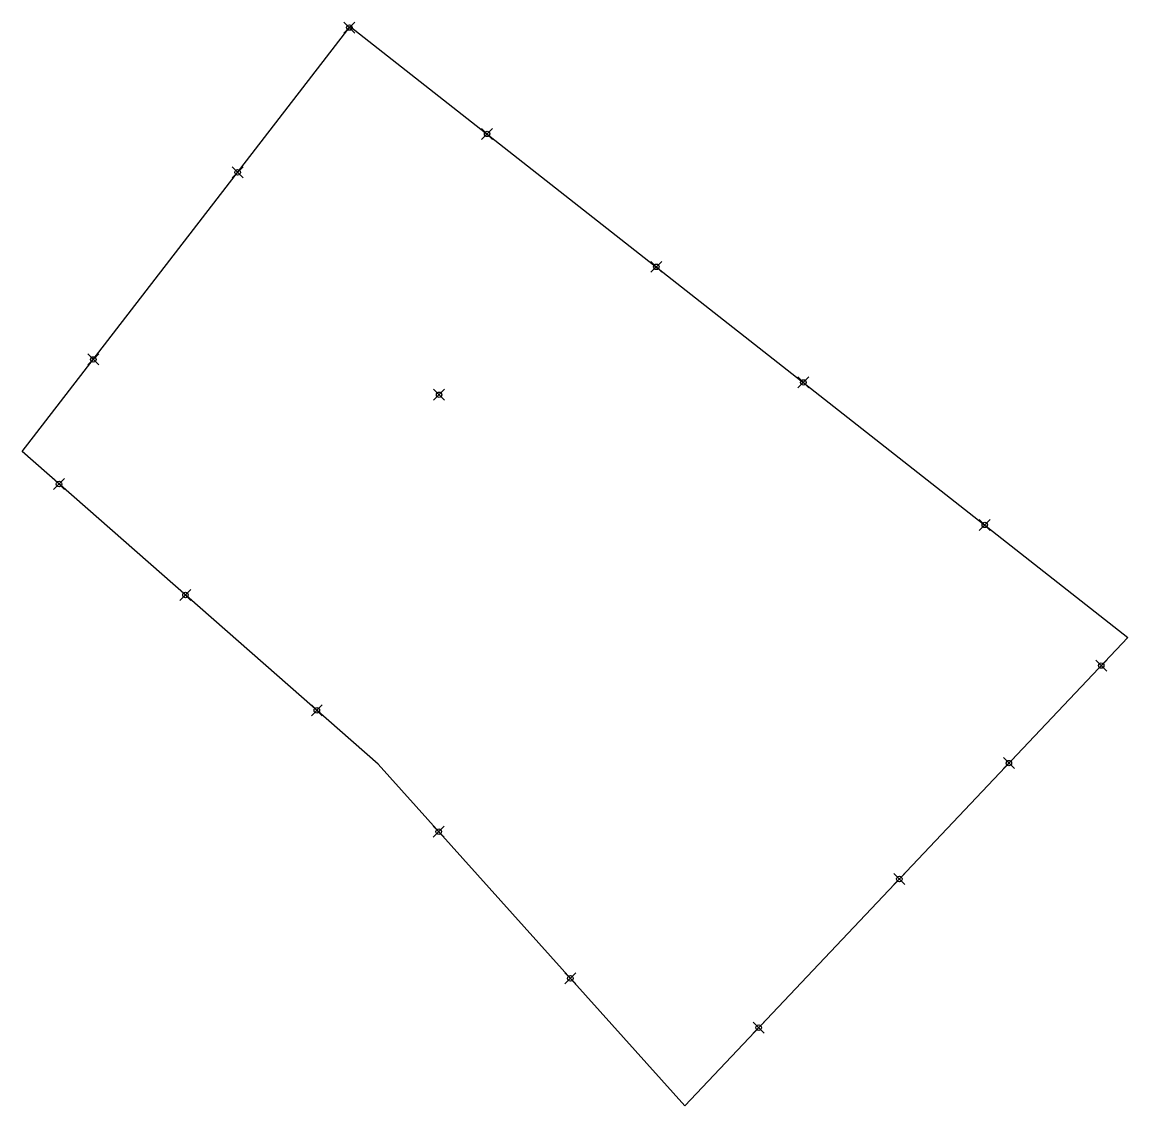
# Model space of a CAD drawing. Header units: metres. Extents: x 2349568 to 2349972, y 393901 to 394297.
import ezdxf

# ---------------------------------------------------------------- set-up
doc = ezdxf.new("R2010")
doc.units = ezdxf.units.M
doc.header["$PDMODE"] = 35
doc.header["$PDSIZE"] = 2
doc.layers.add('Точки', color=7, linetype='Continuous')
doc.styles.add('Ck_rus_annot', font='isocpeur.ttf', dxfattribs={"width": 0.8, "oblique": 15, "height": 2.5})

# ---------------------------------------------------------------- blocks, each defined once
blk = doc.blocks.new('МеткаКоординат')
blk.add_point((0, 0))
at = {"style": 'Ck_rus_annot', "oblique": 15, "width": 0.8}
for tag, p in [('X', (2, 3)), ('Y', (2, 0)), ('Z', (2, -3))]:
    blk.add_attdef(tag, p, '', height=2.5, dxfattribs=at)

msp = doc.modelspace()

# ---------------------------------------------------------------- linework, layer by layer
msp.add_lwpolyline([(2349567.64, 394139.63), (2349687.51, 394294.96), (2349971.54, 394071.8), (2349809.68, 393900.66), (2349697.72, 394025.47), (2349567.64, 394139.63)], close=True)
at = {"layer": 'Точки'}
for p in [(2349687.17, 394294.52), (2349737.48, 394255.69), (2349646.36, 394241.64), (2349799.3, 394207.13), (2349593.64, 394173.32), (2349853.02, 394164.92), (2349581.13, 394127.79), (2349919.26, 394112.87), (2349627.3, 394087.27), (2349961.8, 394061.5), (2349675.29, 394045.15), (2349928.09, 394025.86), (2349719.82, 394000.83), (2349888.07, 393983.55), (2349767.9, 393947.23), (2349836.69, 393929.22)]:
    msp.add_point(p, dxfattribs=at)

# ---------------------------------------------------------------- block references
at = {"color": 1}
msp.add_blockref('МеткаКоординат', (2349719.95, 394160.41), dxfattribs=at)

doc.saveas('drawing.dxf')
